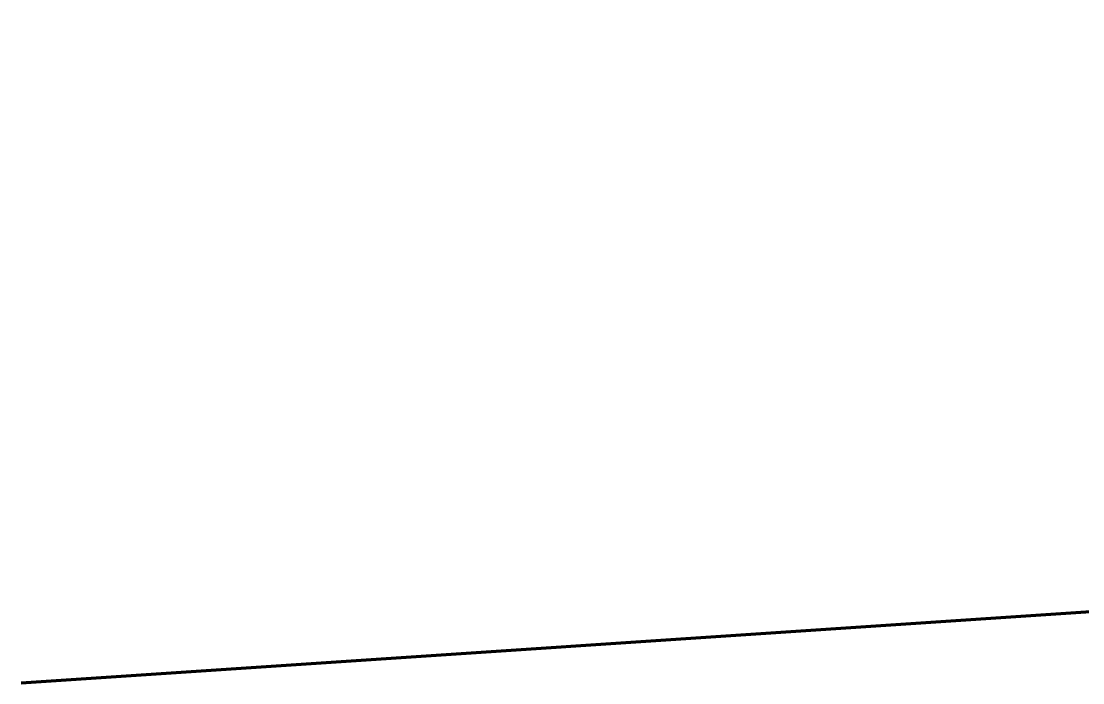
# Model space of a CAD drawing. Header units: metres. Extents: x 599858 to 604937, y 1147506 to 1148114.
# Drawn here: x 600584.81 to 600585.2746, y 1147979.77 to 1147980.0597 of the extents above; entities that cross this region are included whole.
import ezdxf

# ---------------------------------------------------------------- set-up
doc = ezdxf.new("R2010")
doc.units = ezdxf.units.M
doc.header["$MEASUREMENT"] = 0
doc.linetypes.add('DGN Style 5', pattern=[36.969413, 15.844034, -21.125379])
doc.layers.add('TF_T_---_Kabl-_2', color=5, linetype='DGN Style 5', lineweight=70)

msp = doc.modelspace()

# ---------------------------------------------------------------- linework, layer by layer
at = {"layer": 'TF_T_---_Kabl-_2', "flags": 128}
msp.add_lwpolyline([(600584.81, 1147979.77), (600585.56, 1147979.82), (600586.23, 1147979.86), (600586.37, 1147979.87), (600587.04, 1147979.91), (600587.41, 1147979.93), (600587.56, 1147979.94), (600587.93, 1147979.96), (600588.37, 1147979.99), (600589.09, 1147980.04), (600589.83, 1147980.08), (600590.66, 1147980.13), (600591.02, 1147980.16), (600591.08, 1147980.16), (600591.76, 1147980.2), (600592.31, 1147980.24), (600594.12683, 1147980.34514), (600594.91, 1147980.43), (600594.98, 1147980.44), (600595.05, 1147980.44), (600595.1, 1147980.45), (600595.54, 1147980.49), (600595.83, 1147980.52), (600596.18, 1147980.56), (600596.82, 1147980.63), (600597.12, 1147980.66), (600597.29, 1147980.67), (600598.64, 1147980.81), (600599.24, 1147980.87), (600603.96, 1147981.36), (600607.12, 1147981.68), (600607.78, 1147981.75), (600608.4, 1147981.81), (600608.74, 1147981.84), (600609.04, 1147981.88), (600609.26, 1147981.9), (600610.54, 1147982.03), (600611.05, 1147982.08), (600611.11, 1147982.09), (600611.56, 1147982.13), (600612.59616, 1147982.23647), (600612.87, 1147982.27), (600613.42, 1147982.33), (600614.37, 1147982.43), (600614.77, 1147982.47), (600614.85746, 1147982.47726)], dxfattribs=at)

doc.saveas('drawing.dxf')
